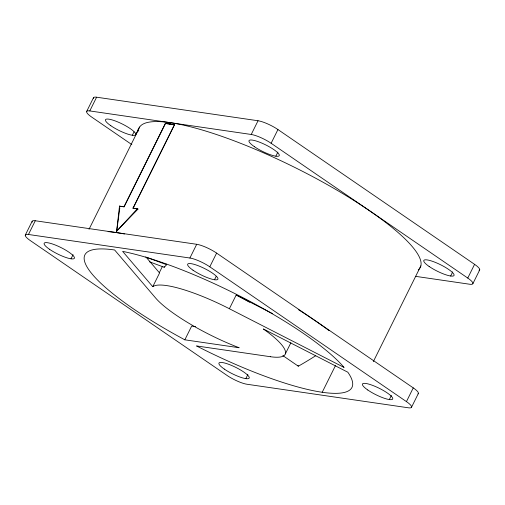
<?xml version="1.0" encoding="UTF-8"?>
<svg xmlns="http://www.w3.org/2000/svg" width="505" height="505" viewBox="0 0 505 505"><rect width="100%" height="100%" fill="white"/><g stroke="black" fill="none" stroke-linecap="round" stroke-linejoin="round"><path stroke-width="0.76" d="M149.461 261.817L164.245 267.271L166.644 264.702L166.656 264.115M115.992 232.521L116.674 231.151L119.508 206.065L124.129 206.816L165.476 123.517A156.916 33.696 26.4 0 1 174.446 124.823L133.099 208.123L174.446 124.823M132.96 208.028L137.991 209.057L116.674 231.151L119.811 207.965M25.275 235.141L32.086 221.411M86.601 111.592L93.419 97.869M159.283 272.763L162.37 266.514M418.399 393.408L411.581 407.131M479.725 269.859L472.914 283.589M28.457 234.478L189.899 258.023A15.693 3.371 26.4 0 1 209.79 266.817L406.443 401.614A15.693 3.371 26.4 0 1 408.4 407.794L246.958 384.248A15.693 3.371 26.4 0 1 227.061 375.455L30.414 240.658A15.693 3.371 26.4 0 1 28.457 234.478L35.274 220.754L196.71 244.294A15.693 3.371 26.4 0 1 216.607 253.093L413.254 387.884A15.693 3.371 26.4 0 1 418.02 393.894M131.849 144.607L91.746 117.116A15.693 3.371 26.4 0 1 89.789 110.936L96.6 97.206L258.042 120.752A15.693 3.371 26.4 0 1 277.939 129.545L474.586 264.342A15.693 3.371 26.4 0 1 479.062 270.478M71.022 258.812L73.067 254.697M132.348 135.271L134.052 131.837M135.776 134.557L139.525 127.007M89.031 229.283L138.654 129.318M123.99 206.722L165.343 123.422L174.313 124.729M169.825 124.078L170.507 122.702M152.762 286.689L122.627 251.383A149.07 32.011 26.4 0 1 344.113 367.47L229.377 308.732A74.538 16.008 26.4 0 0 152.762 286.689L159.574 272.965L145.781 256.805M189.899 258.023L196.71 244.294M89.789 110.936L251.231 134.475L258.042 120.752M209.79 266.817L216.607 253.093M415.394 276.323L469.726 284.246A15.693 3.371 26.4 0 0 467.769 278.066L271.122 143.275L277.939 129.545M214.524 279.745L216.228 276.311M275.856 156.196L277.895 152.081M184.843 339.821A149.07 32.011 26.4 0 1 114.641 249.994L155.584 297.969A74.538 16.008 26.4 0 0 239.149 347.743L184.843 339.821L191.66 326.091L195.536 326.659M229.377 308.732L236.189 295.002L272.567 313.63M245.821 378.63L247.867 374.514M285.369 353.853L290.886 342.756M322.215 392.278L335.44 365.633M373.334 361.605L420.861 265.864M389.323 399.562L391.369 395.44M450.656 276.014L452.695 271.892M406.443 401.614L413.254 387.884M467.769 278.066L474.586 264.342M116.674 231.151L137.448 208.685M146.734 257.361L166.644 264.702M137.499 130.075L138.799 130.965M119.508 206.065L120.057 206.444A156.916 33.696 26.4 0 1 124.129 206.816M282.825 355.577L298.272 366.169L297.969 365.412M315.745 355.69A324.646 243.852 -11.9 0 1 298.31 366.207M164.163 267.265A130.732 66.193 3.6 0 1 164.239 266.709M236.189 295.002A74.538 16.008 26.4 0 1 249.59 302.249M93.52 98.639A15.693 3.371 26.4 0 1 96.6 97.206M138.421 130.89A156.916 33.696 26.4 0 1 294.952 167.515A156.916 33.696 26.4 0 1 418.254 269.91M251.231 134.475A15.693 3.371 26.4 0 1 271.122 143.275M108.095 231.631A156.916 33.696 26.4 0 1 124.47 233.998M298.297 309.59A156.916 33.696 26.4 0 1 329.026 330.605M133.099 208.123A156.916 33.696 26.4 0 1 137.991 209.057M32.194 222.187A15.693 3.371 26.4 0 1 35.274 220.754M270.32 356.707L196.533 345.944A149.07 32.011 26.4 0 0 347.819 372.21L263.37 328.982A74.538 16.008 26.4 0 1 270.32 356.707M192.998 270.188A16.867 3.623 26.4 0 0 217.743 279.404A16.867 3.623 26.4 0 0 197.607 265.491A16.867 3.623 26.4 0 0 192.998 270.188M367.798 390.005A16.867 3.623 26.4 0 0 392.536 399.215A16.867 3.623 26.4 0 0 372.4 385.302A16.867 3.623 26.4 0 0 367.798 390.005M49.496 249.262A16.867 3.623 26.4 0 0 74.235 258.472A16.867 3.623 26.4 0 0 54.098 244.559A16.867 3.623 26.4 0 0 49.496 249.262M224.296 369.079A16.867 3.623 26.4 0 0 249.034 378.289A16.867 3.623 26.4 0 0 228.898 364.376A16.867 3.623 26.4 0 0 224.296 369.079M254.324 146.639A16.867 3.623 26.4 0 0 279.069 155.856A16.867 3.623 26.4 0 0 258.932 141.943A16.867 3.623 26.4 0 0 254.324 146.639M429.124 266.457A16.867 3.623 26.4 0 0 453.869 275.673A16.867 3.623 26.4 0 0 433.732 261.76A16.867 3.623 26.4 0 0 429.124 266.457M110.822 125.713A16.867 3.623 26.4 0 0 135.567 134.923A16.867 3.623 26.4 0 0 115.43 121.011A16.867 3.623 26.4 0 0 110.822 125.713"/></g></svg>
